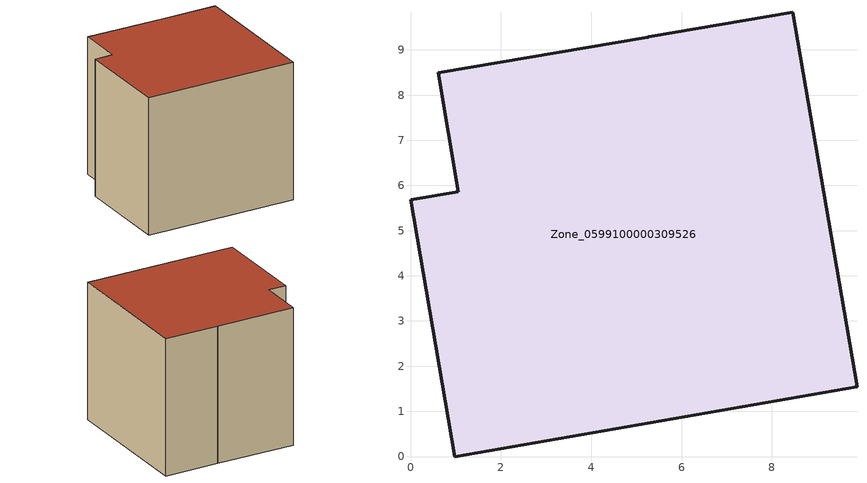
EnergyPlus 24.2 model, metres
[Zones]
Zone_0599100000309526
 floor ground (C_G): 9.88,1.54 0.98,0 0,5.68 1.05,5.87 0.61,8.5 5.25,9.29 5.27,9.29 8.46,9.83 z0
 wall outside (C_F): 0.98,0 9.88,1.54 8.46,9.83 5.27,9.29 5.25,9.29 0.61,8.5 1.05,5.87 0,5.68 0.98,0 z0:8.17
 roof outside (C_R): 5.25,9.29 0.61,8.5 1.05,5.87 0,5.68 0.98,0 9.88,1.54 8.46,9.83 5.27,9.29 z8.17
[BUILDING]
Pand.0599100000309526: North Axis=0; Terrain=City; Loads Convergence Tolerance Value=0.04; Temperature Convergence Tolerance Value=0.4; Solar Distribution=FullExterior; Maximum Number of Warmup Days=25; Minimum Number of Warmup Days=1
[Site:Location]
Rotterdam.The.Hague.AP_ZH_NLD Design_Conditions: Latitude=51.96; Longitude=4.45; Time Zone=1; Elevation=-4.5
[SITE:GROUNDTEMPERATURE:BUILDINGSURFACE]
18, 18, 18, 18, 18, 18, 18, 18, 18, 18, 18, 18
[MATERIAL] Thermal Absorptance=0.9; Solar Absorptance=0.7; Visible Absorptance=0.7
Name | Roughness | Thickness | Conductivity | Density | Specific Heat
G.TC.1992-2005 | MediumSmooth | 0.15 | 0.06 | 540 | 1210
F.TC.1992-2005 | Rough | 0.3 | 0.12 | 1920 | 840
R.TC.1992-2005 | MediumRough | 0.2 | 0.08 | 1500 | 1000
[CONSTRUCTION]
C_G: G.TC.1992-2005
C_F: F.TC.1992-2005
C_R: R.TC.1992-2005
[ZONE]
Zone_0599100000309526: Type=1; Multiplier=1; Ceiling Height=Autocalculate; Volume=Autocalculate; Floor Area=autocalculate; Part of Total Floor Area=Yes
[ZONEINFILTRATION:DESIGNFLOWRATE]
Infil_Zone_0599100000309526: Zone or ZoneList or Space or SpaceList=Zone_0599100000309526; Schedule=AlwaysOn; Design Flow Rate Calculation Method=Flow/Area; Flow Rate per Floor Area=0.0015; Constant Term Coefficient=1; Temperature Term Coefficient=0; Velocity Term Coefficient=0; Velocity Squared Term Coefficient=0
[HVACTEMPLATE:ZONE:IDEALLOADSAIRSYSTEM]
Zone_0599100000309526: Maximum Heating Supply Air Temperature=50; Minimum Cooling Supply Air Temperature=13; Maximum Heating Supply Air Humidity Ratio=0.0156; Minimum Cooling Supply Air Humidity Ratio=0.0077; Heating Limit=NoLimit; Cooling Limit=NoLimit; Dehumidification Control Type=ConstantSensibleHeatRatio; Cooling Sensible Heat Ratio=0.7; Dehumidification Setpoint=60; Humidification Control Type=None; Humidification Setpoint=30; Outdoor Air Method=None; Outdoor Air Flow Rate per Person=0.00944; Outdoor Air Flow Rate per Zone Floor Area=0; Outdoor Air Flow Rate per Zone=0; Demand Controlled Ventilation Type=None; Outdoor Air Economizer Type=NoEconomizer; Heat Recovery Type=None; Sensible Heat Recovery Effectiveness=0.7; Latent Heat Recovery Effectiveness=0.65
[ZONECONTROL:THERMOSTAT]
ThermostatControl_Zone_0599100000309526: Zone or ZoneList=Zone_0599100000309526; Control Type Schedule=DualSetpointControlType; Control 1=Thermostat_Zone_0599100000309526; Temperature Difference Between Cutout And Setpoint=0
[THERMOSTATSETPOINT:DUALSETPOINT]
Thermostat_Zone_0599100000309526: Heating Setpoint Temperature Schedule=HeatingSetpoint_Zone_0599100000309526; Cooling Setpoint Temperature Schedule=CoolingSetpoint_Zone_0599100000309526
[SCHEDULE:COMPACT]
HeatingSetpoint_Zone_0599100000309526: Through: 12/31, For: AllDays, Until: 24:00, 21
CoolingSetpoint_Zone_0599100000309526: Through: 12/31, For: AllDays, Until: 24:00, 24
DualSetpointControlType: Through: 12/31, For: AllDays, Until: 24:00, 4
AlwaysOn: Through: 12/31, For: AllDays, Until: 24:00, 1
